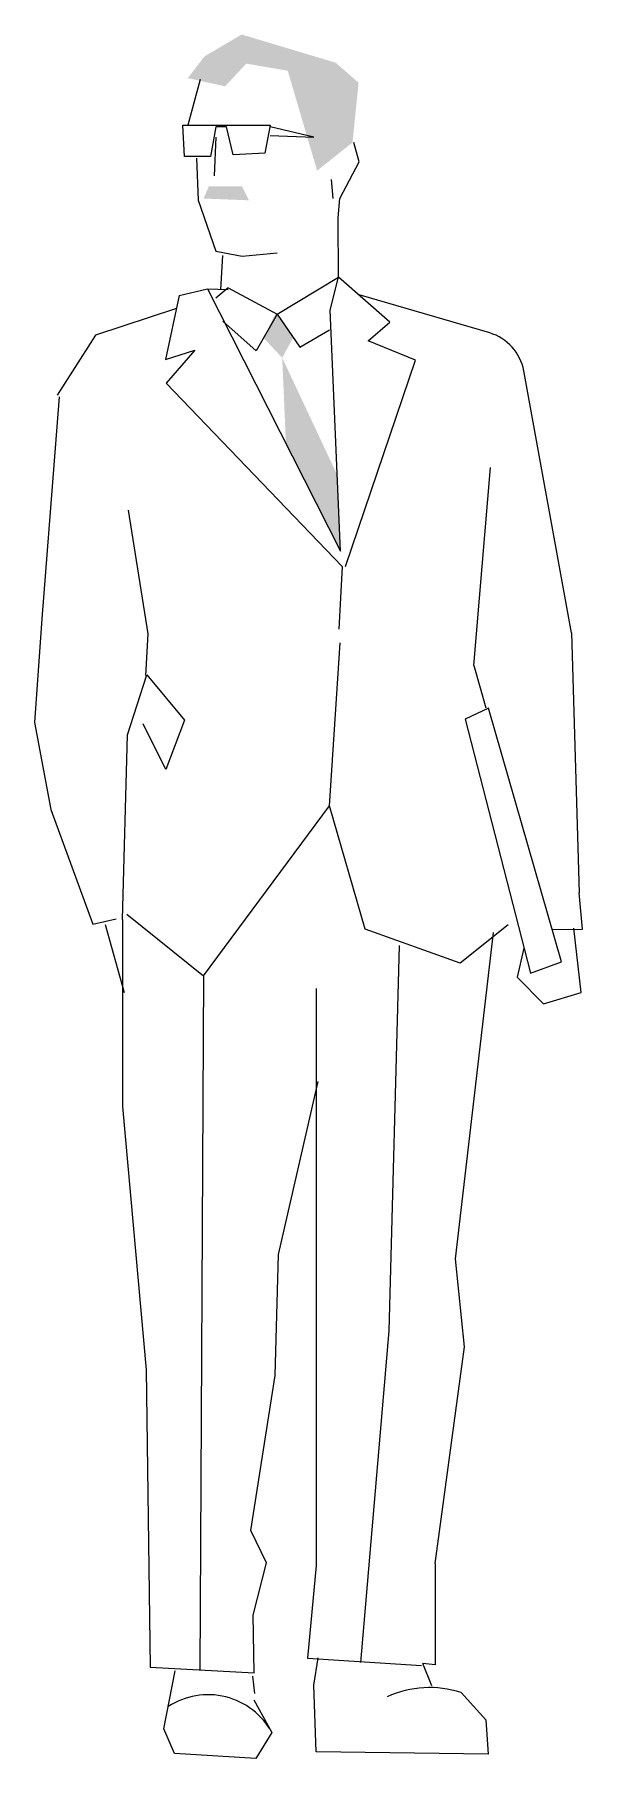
# Model space of a CAD drawing. Extents: x 7.25 to 7.84, y 6.52 to 8.37.
import ezdxf

# ---------------------------------------------------------------- set-up
doc = ezdxf.new("R2010")
doc.units = 0
doc.header["$LTSCALE"] = 25
doc.layers.get('0').update_dxf_attribs({"linetype": 'CONTINUOUS'})

msp = doc.modelspace()

# ---------------------------------------------------------------- linework, layer by layer
for p, q in [((7.4284, 8.3253), (7.4153, 8.2765)), ((7.4097, 8.2765), (7.4509, 8.2765)), ((7.4115, 8.2427), (7.4097, 8.2765)), ((7.4453, 8.2746), (7.4397, 8.2427)), ((7.4566, 8.2746), (7.4453, 8.2746)), ((7.4509, 8.2765), (7.5035, 8.2765)), ((7.4641, 8.2446), (7.4566, 8.2746)), ((7.5035, 8.2765), (7.4979, 8.2465)), ((7.5504, 8.2634), (7.5035, 8.2746)), ((7.4453, 8.2634), (7.4434, 8.2221)), ((7.5035, 8.2653), (7.5504, 8.2634)), ((7.5992, 8.2371), (7.5936, 8.2578)), ((7.4397, 8.2427), (7.4115, 8.2427)), ((7.4247, 8.2409), (7.4265, 8.1958)), ((7.4979, 8.2465), (7.4641, 8.2446)), ((7.5786, 8.1977), (7.5992, 8.2371)), ((7.5692, 8.2183), (7.5711, 8.1977)), ((7.4265, 8.1958), (7.4453, 8.1414)), ((7.5767, 8.1771), (7.5786, 8.1977)), ((7.5771, 8.1132), (7.5767, 8.1771)), ((7.4453, 8.1414), (7.4735, 8.1358)), ((7.4735, 8.1358), (7.511, 8.1395)), ((7.4526, 8.1366), (7.4502, 8.1003)), ((7.4061, 8.0938), (7.4362, 8.101)), ((7.4362, 8.101), (7.5793, 7.8194)), ((7.4362, 8.101), (7.4584, 8.1001)), ((7.4584, 8.102), (7.4453, 8.0907)), ((7.4584, 8.102), (7.511, 8.0738)), ((7.511, 8.0738), (7.5771, 8.1132)), ((7.5682, 8.0779), (7.5771, 8.1132)), ((7.6321, 8.0652), (7.5771, 8.1132)), ((7.4061, 8.0938), (7.3913, 8.0251)), ((7.7394, 8.0535), (7.5992, 8.0945)), ((7.403, 8.0797), (7.3162, 8.0512)), ((7.4885, 8.0344), (7.4528, 8.0663)), ((7.511, 8.0738), (7.4885, 8.0344)), ((7.511, 8.0738), (7.5354, 8.0382)), ((7.5793, 7.8194), (7.5682, 8.0779)), ((7.6088, 8.045), (7.6321, 8.0652)), ((7.3162, 8.0512), (7.275, 7.9867)), ((7.5354, 8.0382), (7.5673, 8.0569)), ((7.6597, 8.0242), (7.6088, 8.045)), ((7.3913, 8.0251), (7.4226, 8.035)), ((7.4226, 8.035), (7.3918, 7.9997)), ((7.5844, 7.803), (7.6597, 8.0242)), ((7.8271, 7.732), (7.7759, 8.0129)), ((7.3918, 7.9997), (7.5809, 7.803)), ((7.277, 7.985), (7.2585, 7.7468)), ((7.7224, 7.6969), (7.7401, 7.9092)), ((7.3511, 7.8633), (7.3723, 7.7309)), ((7.5809, 7.803), (7.5774, 7.7358)), ((7.2585, 7.7468), (7.2505, 7.6356)), ((7.3723, 7.7309), (7.3697, 7.6859)), ((7.8271, 7.732), (7.8356, 7.4529)), ((7.5675, 7.5464), (7.5788, 7.7212)), ((7.7224, 7.6969), (7.7354, 7.6514)), ((7.3506, 7.6226), (7.3713, 7.6869)), ((7.3713, 7.6869), (7.4118, 7.6382)), ((7.4118, 7.6382), (7.3915, 7.5854)), ((7.7381, 7.651), (7.7129, 7.6391)), ((7.7129, 7.6391), (7.7831, 7.3669)), ((7.8166, 7.379), (7.7381, 7.651)), ((7.2505, 7.6356), (7.268, 7.5423)), ((7.3451, 7.4242), (7.3506, 7.6226)), ((7.3915, 7.5854), (7.3672, 7.6341)), ((7.4319, 7.3638), (7.5675, 7.5464)), ((7.6057, 7.414), (7.5675, 7.5464)), ((7.268, 7.5423), (7.3132, 7.4195)), ((7.8391, 7.414), (7.8356, 7.4529)), ((7.3132, 7.4195), (7.3382, 7.4251)), ((7.3266, 7.4191), (7.3469, 7.3461)), ((7.3451, 7.4242), (7.345, 7.2238)), ((7.3498, 7.43), (7.4319, 7.3638)), ((7.7592, 7.4186), (7.7078, 7.3776)), ((7.7078, 7.3776), (7.6057, 7.414)), ((7.7027, 7.0603), (7.7436, 7.4104)), ((7.8065, 7.4137), (7.8391, 7.414)), ((7.8378, 7.3461), (7.8297, 7.4151)), ((7.6421, 7.3966), (7.6311, 6.983)), ((7.7762, 7.3935), (7.7688, 7.3623)), ((7.7831, 7.3669), (7.8166, 7.379)), ((7.4319, 7.3638), (7.4281, 6.6195)), ((7.7688, 7.3623), (7.7972, 7.3339)), ((7.5531, 7.3502), (7.5531, 6.7313)), ((7.7972, 7.3339), (7.8378, 7.3461)), ((7.5127, 7.0651), (7.5553, 7.2506)), ((7.345, 7.2238), (7.3706, 6.9411)), ((7.5089, 6.9352), (7.5127, 7.0651)), ((7.7122, 6.9658), (7.7027, 7.0603)), ((7.6311, 6.983), (7.6007, 6.6274)), ((7.681, 6.7335), (7.7122, 6.9658)), ((7.3706, 6.9411), (7.3747, 6.6223)), ((7.483, 6.7689), (7.5089, 6.9352)), ((7.4999, 6.7342), (7.483, 6.7689)), ((7.4853, 6.6782), (7.4999, 6.7342)), ((7.681, 6.7335), (7.681, 6.625)), ((7.5531, 6.7313), (7.5438, 6.632)), ((7.4866, 6.6164), (7.4853, 6.6782)), ((7.3747, 6.6223), (7.4866, 6.6164)), ((7.5438, 6.632), (7.6663, 6.6241)), ((7.5504, 6.6029), (7.5553, 6.6324)), ((7.681, 6.625), (7.6675, 6.6264)), ((7.6772, 6.6023), (7.6675, 6.6264)), ((7.3893, 6.5561), (7.4018, 6.6185)), ((7.4846, 6.6126), (7.4868, 6.5939)), ((7.5529, 6.5314), (7.5504, 6.6029)), ((7.4861, 6.5874), (7.5056, 6.5521)), ((7.7086, 6.5951), (7.7353, 6.5659)), ((7.7353, 6.5659), (7.7377, 6.5289)), ((7.4008, 6.5297), (7.3893, 6.5561)), ((7.5056, 6.5521), (7.4884, 6.5243)), ((7.4884, 6.5243), (7.4008, 6.5297)), ((7.7377, 6.5289), (7.5529, 6.5314))]:
    msp.add_line(p, q)
for centre, radius, start, end in [((7.7248, 8.0036), 0.052, 10.318, 73.6958), ((7.437, 6.5147), 0.0781, 28.6224, 123.307), ((7.6748, 6.4905), 0.1099, 72.0736, 114.4627)]:
    msp.add_arc(centre, radius, start, end)
for points in [[(7.4331, 8.3501), (7.574, 8.3434), (7.473, 8.3737)], [(7.4152, 8.3269), (7.4553, 8.3181), (7.4331, 8.3501), (7.4832, 8.348)], [(7.5225, 8.3348), (7.5986, 8.322), (7.4331, 8.3501), (7.574, 8.3434)], [(7.5541, 8.2276), (7.5921, 8.2578), (7.5225, 8.3348), (7.5986, 8.322)], [(7.4322, 8.1977), (7.4378, 8.2108), (7.481, 8.1958), (7.4735, 8.2108)], [(7.5095, 8.0746), (7.4964, 8.0484), (7.5284, 8.0485), (7.5166, 8.0269)], [(7.5166, 8.0269), (7.5748, 7.903), (7.5206, 7.935), (7.5793, 7.8194)]]:
    msp.add_solid(points)

doc.saveas('drawing.dxf')
